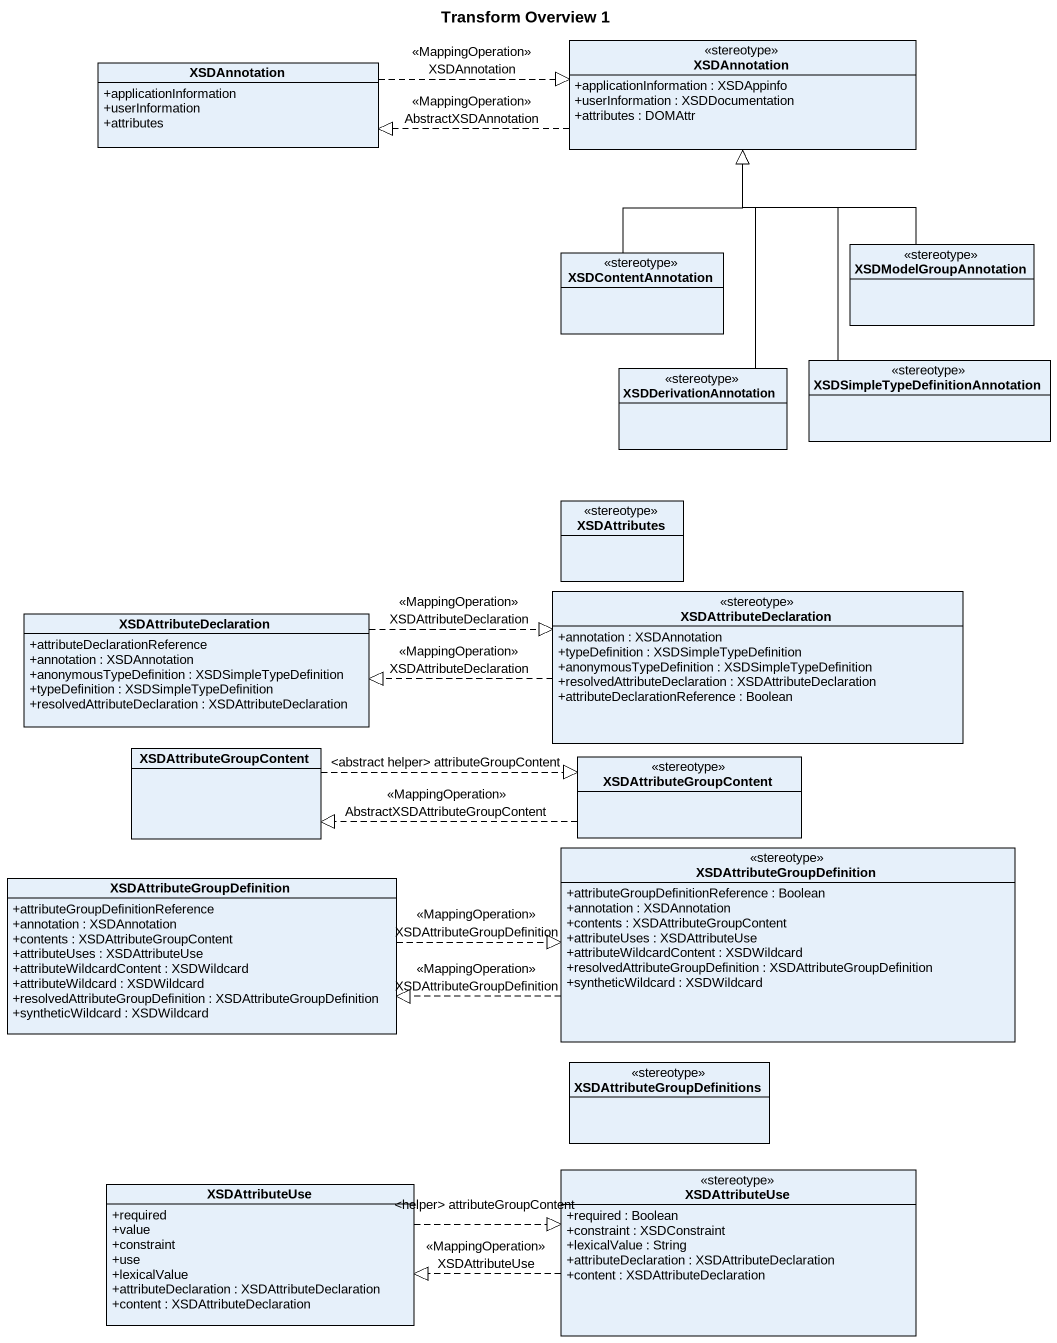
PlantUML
@startuml
title Transform Overview 1
hide circle
hide empty members
skinparam classAttributeIconSize 0
class XSDAnnotation {
  +applicationInformation
  +userInformation
  +attributes
}
class "XSDAnnotation" as XSDAnnotation_2 <<stereotype>> {
  +applicationInformation : XSDAppinfo
  +userInformation : XSDDocumentation
  +attributes : DOMAttr
}
class XSDContentAnnotation <<stereotype>>
class XSDModelGroupAnnotation <<stereotype>>
class XSDDerivationAnnotation <<stereotype>>
class "XSDSimpleTypeDefinitionAnnotation" as XSDSimpleTypeDefinitionAnnot <<stereotype>>
class XSDAttributes <<stereotype>>
class XSDAttributeDeclaration {
  +attributeDeclarationReference
  +annotation : XSDAnnotation
  +anonymousTypeDefinition : XSDSimpleTypeDefinition
  +typeDefinition : XSDSimpleTypeDefinition
  +resolvedAttributeDeclaration : XSDAttributeDeclaration
}
class "XSDAttributeDeclaration" as XSDAttributeDeclaration_2 <<stereotype>> {
  +annotation : XSDAnnotation
  +typeDefinition : XSDSimpleTypeDefinition
  +anonymousTypeDefinition : XSDSimpleTypeDefinition
  +resolvedAttributeDeclaration : XSDAttributeDeclaration
  +attributeDeclarationReference : Boolean
}
class XSDAttributeGroupContent
class "XSDAttributeGroupContent" as XSDAttributeGroupContent_2 <<stereotype>>
class XSDAttributeGroupDefinition {
  +attributeGroupDefinitionReference
  +annotation : XSDAnnotation
  +contents : XSDAttributeGroupContent
  +attributeUses : XSDAttributeUse
  +attributeWildcardContent : XSDWildcard
  +attributeWildcard : XSDWildcard
  +resolvedAttributeGroupDefinition : XSDAttributeGroupDefinition
  +syntheticWildcard : XSDWildcard
}
class "XSDAttributeGroupDefinition" as XSDAttributeGroupDefinition_2 <<stereotype>> {
  +attributeGroupDefinitionReference : Boolean
  +annotation : XSDAnnotation
  +contents : XSDAttributeGroupContent
  +attributeUses : XSDAttributeUse
  +attributeWildcardContent : XSDWildcard
  +resolvedAttributeGroupDefinition : XSDAttributeGroupDefinition
  +syntheticWildcard : XSDWildcard
}
class XSDAttributeGroupDefinitions <<stereotype>>
class XSDAttributeUse {
  +required
  +value
  +constraint
  +use
  +lexicalValue
  +attributeDeclaration : XSDAttributeDeclaration
  +content : XSDAttributeDeclaration
}
class "XSDAttributeUse" as XSDAttributeUse_2 <<stereotype>> {
  +required : Boolean
  +constraint : XSDConstraint
  +lexicalValue : String
  +attributeDeclaration : XSDAttributeDeclaration
  +content : XSDAttributeDeclaration
}
XSDAnnotation .right.|> XSDAnnotation_2 : <<MappingOperation>>\nXSDAnnotation
XSDAnnotation_2 .left.|> XSDAnnotation : <<MappingOperation>>\nAbstractXSDAnnotation
XSDContentAnnotation -up-|> XSDAnnotation_2
XSDModelGroupAnnotation -up-|> XSDAnnotation_2
XSDDerivationAnnotation -up-|> XSDAnnotation_2
XSDSimpleTypeDefinitionAnnot -up-|> XSDAnnotation_2
XSDAttributeDeclaration .right.|> XSDAttributeDeclaration_2 : <<MappingOperation>>\nXSDAttributeDeclaration
XSDAttributeDeclaration_2 .left.|> XSDAttributeDeclaration : <<MappingOperation>>\nXSDAttributeDeclaration
XSDAttributeGroupContent .right.|> XSDAttributeGroupContent_2 : <abstract helper> attributeGroupContent
XSDAttributeGroupContent_2 .left.|> XSDAttributeGroupContent : <<MappingOperation>>\nAbstractXSDAttributeGroupContent
XSDAttributeGroupDefinition .right.|> XSDAttributeGroupDefinition_2 : <<MappingOperation>>\nXSDAttributeGroupDefinition
XSDAttributeGroupDefinition_2 .left.|> XSDAttributeGroupDefinition : <<MappingOperation>>\nXSDAttributeGroupDefinition
XSDAttributeUse .right.|> XSDAttributeUse_2 : <helper> attributeGroupContent
XSDAttributeUse_2 .left.|> XSDAttributeUse : <<MappingOperation>>\nXSDAttributeUse
@enduml
